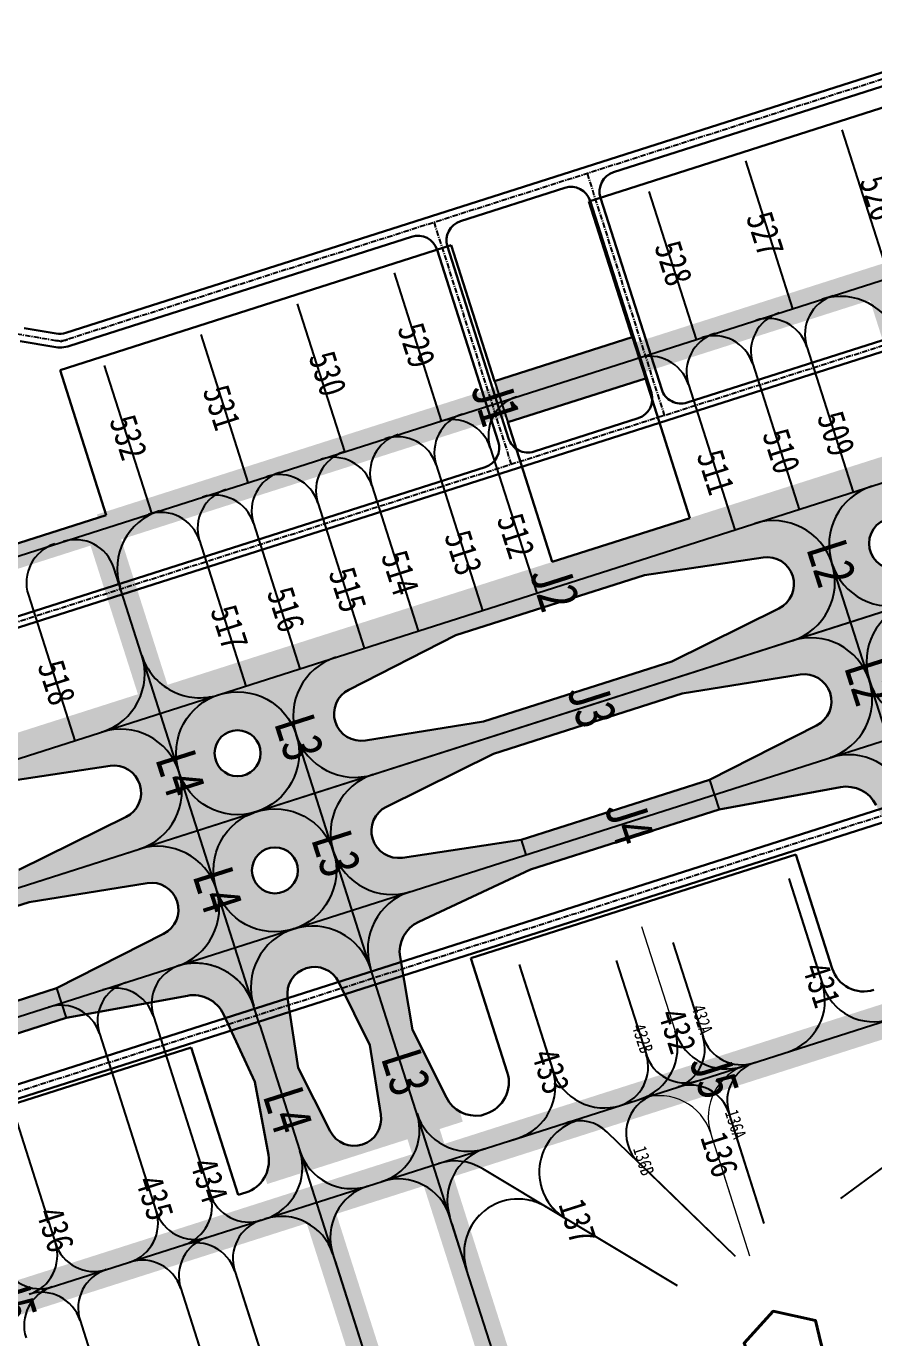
# Model space of a CAD drawing. Header units: millimetres. Extents: x 7502 to 11404, y 5706 to 12222.
# Drawn here: x 8665 to 9293, y 9678 to 10648 of the extents above; entities that cross this region are included whole.
import ezdxf
from ezdxf.enums import TextEntityAlignment as Align

# ---------------------------------------------------------------- set-up
doc = ezdxf.new("R2010")
doc.units = ezdxf.units.MM
doc.header["$LTSCALE"] = 0.5
doc.linetypes.add('CENTER', pattern=[50.8, 31.75, -6.35, 6.35, -6.35])
doc.linetypes.add('HIDDEN', pattern=[0.375, 0.25, -0.125])
for name, color, linetype in [('MapLayer_Apron', 7, 'Continuous'), ('MapLayer_Runway CenterLiners', 7, 'Continuous'), ('MapLayer_ServiceRoads', 6, 'Continuous'), ('MapLayer_Taxiway', 7, 'Continuous'), ('MapLayer_Taxiway CenterLines', 7, 'Continuous'), ('MapLayer_Terminal', 7, 'Continuous'), ('MapLayer_TwyContour', 7, 'Continuous')]:
    doc.layers.add(name, color=color, linetype=linetype)
doc.styles.add('\\M+5BADA\\M+5CCE5', font='simhei.ttf', dxfattribs={"width": 0.8})

msp = doc.modelspace()

# ---------------------------------------------------------------- hatches: boundary and pattern name
at = {"layer": 'MapLayer_Taxiway'}
h = msp.add_hatch(color=8, dxfattribs=at)
h.dxf.hatch_style = 1
h.paths.add_polyline_path([(9814.72, 10379.32, 0.41204), (9844.34, 10436.18), (9815.21, 10427.12, -0.369342), (9804.99, 10403.21), (9725.66, 10364.02), (9493.21, 10289.83), (9405.84, 10275.83, -0.369342), (9383.66, 10289.39), (9354.6, 10280.12, 0.413497), (9411.75, 10250.71)])
h.paths.add_polyline_path([(9820.63, 10354.2, -0.370925), (9842.85, 10340.53), (9872.27, 10348.61, 0.422285), (9814.72, 10379.32), (9411.75, 10250.71, 0.414194), (9382.23, 10193.54), (9411.29, 10202.81, -0.370925), (9421.48, 10226.82), (9500.81, 10266.01), (9733.26, 10340.2)])
h.paths.add_polyline_path([(9411.75, 10250.71, -0.414214), (9354.57, 10280.22), (9368.4, 10236.88)])
h.paths.add_polyline_path([(9411.75, 10250.71), (9368.4, 10236.88), (9382.23, 10193.53, -0.414214)])
h.paths.add_polyline_path([(9382.23, 10193.53), (9368.4, 10236.88), (9325.05, 10223.05, -0.414214)])
h.paths.add_polyline_path([(9368.4, 10236.88), (9354.57, 10280.22, -0.414214), (9325.05, 10223.05)])
h.paths.add_polyline_path([(9354.6, 10280.12), (9326.26, 10271.07, -0.412497), (9313.9, 10247.3, -0.412497), (9290.06, 10259.52), (9261.72, 10250.48, 0.413497), (9318.86, 10221.07), (9325.05, 10223.05, 0.413497)])
h.paths.add_polyline_path([(9382.23, 10193.54, 0.414194), (9325.05, 10223.05), (9318.86, 10221.07, 0.41413), (9289.35, 10163.9), (9317.69, 10172.94, -0.414061), (9330.02, 10196.81, -0.41412), (9353.89, 10184.49)])
h.paths.add_polyline_path([(9318.86, 10221.07), (9275.52, 10207.24), (9289.35, 10163.9), (9289.35, 10163.9, -0.41413)])
h.paths.add_polyline_path([(9318.86, 10221.07, -0.413497), (9261.72, 10250.48), (9261.72, 10250.48), (9275.52, 10207.24)])
h.paths.add_polyline_path([(9275.52, 10207.24), (9261.68, 10250.58, -0.414214), (9232.17, 10193.4)])
h.paths.add_polyline_path([(9289.35, 10163.89), (9275.52, 10207.24), (9232.17, 10193.4, -0.414214)])
h.paths.add_polyline_path([(9232.17, 10193.4, 0.413497), (9261.72, 10250.48), (9232.66, 10241.2, -0.369342), (9222.43, 10217.3), (9143.11, 10178.1), (9003.54, 10133.56), (8916.17, 10119.56, -0.369342), (8893.99, 10133.12), (8864.93, 10123.85, 0.413497), (8922.08, 10094.44)])
h.paths.add_polyline_path([(9238.08, 10168.28, -0.370698), (9260.29, 10154.63), (9289.35, 10163.9, 0.41413), (9232.17, 10193.4), (8922.08, 10094.44, 0.41386), (8892.55, 10037.31), (8921.61, 10046.58, -0.370189), (8931.82, 10070.54), (9011.14, 10109.74), (9150.71, 10154.28)])
h.paths.add_polyline_path([(8922.08, 10094.44, -0.413497), (8864.93, 10123.85), (8864.93, 10123.85), (8878.73, 10080.61)])
h.paths.add_polyline_path([(8922.08, 10094.44), (8878.73, 10080.61), (8892.57, 10037.26, -0.414214)])
h.paths.add_polyline_path([(8892.57, 10037.26), (8878.73, 10080.61), (8835.39, 10066.77, -0.414214)])
h.paths.add_polyline_path([(8878.73, 10080.61), (8864.9, 10123.95, -0.414214), (8835.39, 10066.77)])
h.paths.add_polyline_path([(8864.93, 10123.85), (8837.78, 10115.18, -0.412295), (8826.72, 10093.92, -0.412295), (8805.39, 10104.84), (8778.24, 10096.18, 0.413497), (8835.39, 10066.77, 0.413497)])
h.paths.add_polyline_path([(8892.55, 10037.31, 0.41386), (8835.39, 10066.77, 0.413801), (8805.85, 10009.65), (8833.01, 10018.32, -0.41316), (8844.05, 10039.62, -0.413219), (8865.4, 10028.65)])
h.paths.add_polyline_path([(8835.39, 10066.77, -0.414214), (8778.21, 10096.28), (8792.04, 10052.94)])
h.paths.add_polyline_path([(8835.39, 10066.77), (8792.04, 10052.94), (8805.87, 10009.59, -0.414214)])
h.paths.add_polyline_path([(8805.87, 10009.59), (8792.04, 10052.94), (8748.69, 10039.11, -0.414214)])
h.paths.add_polyline_path([(8792.04, 10052.94), (8778.21, 10096.28, -0.414214), (8748.69, 10039.11)])
h.paths.add_polyline_path([(8754.6, 10013.99, -0.369971), (8776.8, 10000.38), (8805.85, 10009.65, 0.413801), (8748.69, 10039.11), (8347.15, 9910.96, 0.414214), (8317.64, 9853.78), (8346.66, 9863.15, -0.369342), (8356.88, 9887.06), (8436.21, 9926.26), (8667.23, 9999.99)])
h.paths.add_polyline_path([(8748.69, 10039.11, 0.413497), (8778.24, 10096.18), (8749.18, 10086.91, -0.369342), (8738.96, 10063), (8659.63, 10023.8), (8428.61, 9950.07), (8341.24, 9936.07, -0.369342), (8319.06, 9949.63), (8289.97, 9940.47, 0.414214), (8347.15, 9910.96)])
h.paths.add_polyline_path([(8347.15, 9910.96, -0.414214), (8289.97, 9940.47), (8303.8, 9897.12)], flags=17)
h.paths.add_polyline_path([(8347.15, 9910.96), (8303.8, 9897.12), (8317.64, 9853.78, -0.414214)], flags=17)
h = msp.add_hatch(color=6, dxfattribs=at)
h.dxf.hatch_style = 1
h.paths.add_polyline_path([(9118.63, 10402.8), (9113.77, 10418.04), (9011.83, 10385.51), (9016.7, 10370.26)])
h.paths.add_polyline_path([(9123.5, 10387.55), (9118.64, 10402.78, 0.008335), (9117.68, 10402.49), (9028.13, 10373.91, 0.103244), (9017.46, 10367.88), (9021.56, 10355.02)])
h = msp.add_hatch(color=6, dxfattribs=at)
h.dxf.hatch_style = 1
h.paths.add_polyline_path([(9404.09, 10343.79), (9398.46, 10361.41), (9364.17, 10350.47), (9369.06, 10335.13, 0.082203), (9383.6, 10337.25)])
h.paths.add_polyline_path([(9383.6, 10337.25, -0.082203), (9369.06, 10335.13), (9369.79, 10332.84)], flags=17)
h.paths.add_polyline_path([(9369.06, 10335.13), (9364.17, 10350.47), (9343.33, 10343.82, 0.154471)], flags=17)
h.paths.add_polyline_path([(9369.79, 10332.84), (9369.06, 10335.13, -0.154471), (9343.33, 10343.82), (9335.11, 10341.2), (9340.73, 10323.57)])
h.paths.add_polyline_path([(9340.73, 10323.57), (9335.11, 10341.2), (9326.89, 10338.57, -0.239718), (9297.86, 10309.89)])
h.paths.add_polyline_path([(9326.89, 10338.57), (9271.76, 10320.98), (9277.38, 10303.35), (9297.86, 10309.89, 0.239718)])
h.paths.add_polyline_path([(9277.38, 10303.35), (9271.76, 10320.98), (9231.75, 10308.21), (9237.37, 10290.58)])
h.paths.add_polyline_path([(9237.37, 10290.58), (9231.75, 10308.21), (9184.11, 10293.01), (9189.74, 10275.38)])
h = msp.add_hatch(color=8, dxfattribs=at)
h.dxf.hatch_style = 1
h.paths.add_polyline_path([(9290.06, 10259.52, -0.415932), (9302.35, 10283.5, -0.414214), (9326.23, 10271.18), (9313.25, 10311.85, 0.088598), (9297.39, 10309.74), (9291.2, 10307.76, 0.414931), (9261.72, 10250.48)])
h.paths.add_polyline_path([(9261.72, 10250.48, 0.319583), (9219.57, 10282.23), (9232.66, 10241.2)])
h.paths.add_polyline_path([(9261.68, 10250.58, -0.414214), (9291.2, 10307.76), (9218.79, 10284.65), (9219.57, 10282.23, -0.318908)])
h.paths.add_polyline_path([(9346.53, 10134.38), (9352.72, 10136.35, 0.088598), (9366.87, 10143.82), (9353.89, 10184.49, -0.414214), (9341.57, 10160.61, -0.414366), (9317.69, 10172.94), (9289.35, 10163.9, 0.414297)])
h.paths.add_polyline_path([(9367.73, 10141.14), (9366.87, 10143.82, -0.088598), (9352.72, 10136.35)], flags=17)
h.paths.add_polyline_path([(9368.9, 10137.47), (9367.73, 10141.14), (9352.72, 10136.35), (9349.63, 10135.36, -0.100424)], flags=17)
h.paths.add_polyline_path([(9346.53, 10134.38, -0.414214), (9289.35, 10163.89), (9303.18, 10120.54)], flags=17)
h.paths.add_polyline_path([(9349.63, 10135.36), (9346.53, 10134.38), (9303.18, 10120.54), (9318, 10074.1, -0.414214)], flags=17)
h.paths.add_polyline_path([(9303.18, 10120.54), (9289.35, 10163.89, -0.318908), (9273.35, 10113.69), (9274.13, 10111.27)])
h.paths.add_polyline_path([(9316.86, 10077.67), (9303.18, 10120.54), (9274.13, 10111.27), (9274.86, 10108.98, -0.32108)], flags=17)
h.paths.add_polyline_path([(9289.35, 10163.89, 0.318908), (9247.23, 10195.54), (9260.26, 10154.72, -0.002785), (9260.33, 10154.51), (9273.35, 10113.69, 0.318908)])
h.paths.add_polyline_path([(9318.04, 10022.59), (9326.56, 9967.14, -0.147234), (9324.59, 9953.16), (9327.01, 9945.58), (9420.61, 9975.45), (9416.17, 9989.35, -0.65922), (9373.13, 9985.69), (9348.85, 10031.2), (9342.28, 10082.35, -0.65922), (9379.48, 10104.3), (9368.9, 10137.47, 0.536974), (9318, 10074.1), (9316.86, 10077.67, 0.32108), (9274.86, 10108.98), (9283.19, 10082.87, -0.164551), (9294.32, 10071.8)])
h = msp.add_hatch(color=6, dxfattribs=at)
h.dxf.hatch_style = 1
h.paths.add_polyline_path([(9189.74, 10275.38), (9184.11, 10293.01), (9037.4, 10246.18), (9043.03, 10228.56)])
h.paths.add_polyline_path([(9043.03, 10228.56), (9037.4, 10246.18), (8997.39, 10233.42), (9003.02, 10215.79)])
h.paths.add_polyline_path([(9003.02, 10215.79), (8997.39, 10233.42), (8949.76, 10218.21), (8955.38, 10200.59)])
h.paths.add_polyline_path([(8955.38, 10200.59), (8949.76, 10218.21), (8909.75, 10205.44), (8915.37, 10187.82)])
h.paths.add_polyline_path([(8915.37, 10187.82), (8909.75, 10205.44), (8874.5, 10194.2), (8880.12, 10176.57)])
h.paths.add_polyline_path([(8880.12, 10176.57), (8874.5, 10194.2), (8862.11, 10190.24), (8867.74, 10172.62)])
h.paths.add_polyline_path([(8867.74, 10172.62), (8862.11, 10190.24), (8822.1, 10177.47), (8827.73, 10159.85)])
h.paths.add_polyline_path([(8827.73, 10159.85), (8822.1, 10177.47), (8766.97, 10159.88, 0.239718), (8807.24, 10153.31)])
h.paths.add_polyline_path([(8807.24, 10153.31, -0.239718), (8766.97, 10159.88), (8758.75, 10157.26), (8764.37, 10139.63)])
h = msp.add_hatch(color=6, dxfattribs=at)
h.dxf.hatch_style = 1
h.paths.add_polyline_path([(8983.17, 10197.39), (9122.74, 10241.93), (9210.63, 10255.01, -0.36618), (9232.59, 10241.41), (9219.57, 10282.23, 0.084185), (9204.5, 10280.09), (8894.41, 10181.13, 0.084185), (8880.9, 10174.15), (8893.99, 10133.12, -0.369342), (8903.95, 10157.14)])
h = msp.add_hatch(color=6, dxfattribs=at)
h.dxf.hatch_style = 1
h.paths.add_polyline_path([(9219.57, 10282.23), (9218.79, 10284.65), (9204.5, 10280.09, -0.084185)])
h = msp.add_hatch(color=8, dxfattribs=at)
h.dxf.hatch_style = 1
h.paths.add_polyline_path([(8893.99, 10133.12), (8880.9, 10174.15, 0.319581), (8864.93, 10123.85)])
h.paths.add_polyline_path([(8864.9, 10123.95, -0.318906), (8880.9, 10174.15), (8880.12, 10176.57), (8807.72, 10153.46, -0.414214)])
h.paths.add_polyline_path([(8805.39, 10104.84, -0.416134), (8816.38, 10126.31, -0.416134), (8837.78, 10115.18), (8864.93, 10123.85, 0.414931), (8807.72, 10153.46, 0.414931), (8778.24, 10096.18)])
h.paths.add_polyline_path([(8778.21, 10096.28), (8764.37, 10139.63), (8735.32, 10130.36), (8736.09, 10127.93, -0.318908)])
h.paths.add_polyline_path([(8778.24, 10096.18, 0.319583), (8736.09, 10127.93), (8749.18, 10086.91)])
h = msp.add_hatch(color=6, dxfattribs=at)
h.dxf.hatch_style = 1
h.paths.add_polyline_path([(8894.41, 10181.13), (8880.12, 10176.57), (8880.9, 10174.15, -0.084185)])
h = msp.add_hatch(color=6, dxfattribs=at)
h.dxf.hatch_style = 1
h.paths.add_polyline_path([(8764.37, 10139.63), (8758.75, 10157.26), (8750.53, 10154.63, -0.239718), (8721.5, 10125.95)])
h.paths.add_polyline_path([(8750.53, 10154.63), (8695.4, 10137.04), (8701.02, 10119.41), (8721.5, 10125.95, 0.239718)])
h.paths.add_polyline_path([(8701.02, 10119.41), (8695.4, 10137.04), (8655.39, 10124.27), (8661.01, 10106.64)])
h.paths.add_polyline_path([(8727.15, 10100.71, -0.369342), (8749.18, 10086.91), (8778.24, 10096.18, 0.414931), (8721.03, 10125.8), (8701.02, 10119.41), (8661.01, 10106.64), (8330.91, 10001.3), (8338.24, 9978.34), (8408.24, 10013.9), (8639.26, 10087.63)])
h = msp.add_hatch(color=8, dxfattribs=at)
h.dxf.hatch_style = 1
h.paths.add_polyline_path([(8807.72, 10153.46), (8721.03, 10125.8, -0.414214), (8778.21, 10096.28, -0.414214)])
h = msp.add_hatch(color=6, dxfattribs=at)
h.dxf.hatch_style = 1
h.paths.add_polyline_path([(9267.98, 10084.98, -0.160695), (9283.19, 10082.87), (9274.86, 10108.98, 0.082202), (9260.31, 10106.86), (9174.57, 10079.5), (9178.07, 10068.54)])
h.paths.add_polyline_path([(9259.84, 10106.71, 0.084185), (9273.35, 10113.69), (9260.33, 10154.51, -0.36618), (9250.3, 10130.71), (9171.08, 10090.45), (9174.57, 10079.5)])
h = msp.add_hatch(color=6, dxfattribs=at)
h.dxf.hatch_style = 1
h.paths.add_polyline_path([(9274.13, 10111.27), (9273.35, 10113.69, -0.084185), (9259.84, 10106.71)])
h.paths.add_polyline_path([(9274.86, 10108.98), (9274.13, 10111.27), (9260.31, 10106.86, -0.082202)])
h = msp.add_hatch(color=6, dxfattribs=at)
h.dxf.hatch_style = 1
h.paths.add_polyline_path([(9174.57, 10079.5), (9171.08, 10090.45), (9031.51, 10045.91), (9035.01, 10034.96)])
h = msp.add_hatch(color=6, dxfattribs=at)
h.dxf.hatch_style = 1
h.paths.add_polyline_path([(8955.69, 9985.32), (9038.51, 10024), (9178.07, 10068.54), (9174.57, 10079.5), (8949.27, 10007.6, 0.082202), (8936.19, 10000.9), (8944.52, 9974.79, -0.160695)])
h = msp.add_hatch(color=8, dxfattribs=at)
h.dxf.hatch_style = 1
h.paths.add_polyline_path([(8805.85, 10009.65), (8776.8, 10000.38, -0.002232), (8776.85, 10000.21), (8789.88, 9959.4, 0.319296)])
h.paths.add_polyline_path([(8819.71, 9966.25), (8805.87, 10009.59, -0.318908), (8789.88, 9959.4), (8790.65, 9956.97)])
h.paths.add_polyline_path([(8833.39, 9923.38), (8819.71, 9966.25), (8790.65, 9956.97), (8791.38, 9954.69, -0.32108)], flags=17)
h.paths.add_polyline_path([(8834.43, 9867.03), (8844.35, 9812.82, -0.17096), (8841.79, 9796.74), (8843.53, 9791.28), (8988.34, 9837.49), (8985.92, 9845.07, -0.147229), (8976.21, 9855.33), (8951.03, 9905.47), (8941.86, 9959.32, -0.164546), (8944.52, 9974.79), (8936.19, 10000.9, 0.321078), (8920.08, 9951.04), (8920.23, 9950.57, 1), (8833.54, 9922.9), (8833.39, 9923.38, 0.32108), (8791.38, 9954.69), (8799.71, 9928.58, -0.17096), (8811.11, 9916.95)])
h.paths.add_polyline_path([(8896.34, 9940.83), (8919.41, 9894.15), (8927.65, 9842.73, -0.855368), (8890.07, 9830.5), (8866.34, 9877.21), (8858.63, 9929.03, -0.855368)], flags=16)
h.paths.add_polyline_path([(8863.05, 9980.08), (8819.71, 9966.25), (8833.39, 9923.38), (8833.54, 9922.9, -0.414214)])
h.paths.add_polyline_path([(8863.05, 9980.08, -0.414214), (8805.87, 10009.59), (8819.71, 9966.25)], flags=17)
h.paths.add_polyline_path([(8892.55, 10037.31), (8865.4, 10028.65, -0.415209), (8854.39, 10007.23, -0.415268), (8833.01, 10018.32), (8805.85, 10009.65, 0.414626), (8863.05, 9980.08, 0.414567)])
h.paths.add_polyline_path([(8935.46, 10003.19), (8934.68, 10005.61, -0.318906), (8892.57, 10037.26), (8906.4, 9993.91)])
h.paths.add_polyline_path([(8934.68, 10005.61), (8921.61, 10046.58), (8892.55, 10037.31, 0.319239)])
h.paths.add_polyline_path([(8936.19, 10000.9), (8935.46, 10003.19), (8906.4, 9993.91), (8920.08, 9951.04, -0.321078)], flags=17)
h.paths.add_polyline_path([(8920.23, 9950.57), (8892.57, 10037.26, -0.414214), (8863.05, 9980.08, -0.414214)])
h.paths.add_polyline_path([(8906.4, 9993.91), (8892.57, 10037.26, -0.414214), (8863.05, 9980.08)], flags=16)
h = msp.add_hatch(color=6, dxfattribs=at)
h.dxf.hatch_style = 1
h.paths.add_polyline_path([(9035.01, 10034.96), (9031.51, 10045.91), (8943.62, 10032.83, -0.36618), (8921.66, 10046.43), (8934.68, 10005.61, 0.084185), (8949.75, 10007.75)])
h = msp.add_hatch(color=8, dxfattribs=at)
h.dxf.hatch_style = 1
h.paths.add_polyline_path([(8906.4, 9993.91), (8892.57, 10037.26, -0.414214), (8863.05, 9980.08)])
h = msp.add_hatch(color=6, dxfattribs=at)
h.dxf.hatch_style = 1
h.paths.add_polyline_path([(8949.75, 10007.75, -0.084185), (8934.68, 10005.61), (8935.46, 10003.19)])
h.paths.add_polyline_path([(8949.27, 10007.6), (8935.46, 10003.19), (8936.19, 10000.9, -0.082202)])
h = msp.add_hatch(color=6, dxfattribs=at)
h.dxf.hatch_style = 1
h.paths.add_polyline_path([(8776.36, 9952.41, 0.084187), (8789.88, 9959.4), (8776.82, 10000.32, -0.36776), (8766.82, 9976.41), (8687.6, 9936.16), (8691.1, 9925.2)])
h.paths.add_polyline_path([(8784.51, 9930.69, -0.1607), (8799.71, 9928.58), (8791.38, 9954.69, 0.082203), (8776.84, 9952.57), (8691.1, 9925.2), (8694.59, 9914.25)])
h = msp.add_hatch(color=6, dxfattribs=at)
h.dxf.hatch_style = 1
h.paths.add_polyline_path([(8790.65, 9956.97), (8789.88, 9959.4, -0.084187), (8776.36, 9952.41)])
h.paths.add_polyline_path([(8791.38, 9954.69), (8790.65, 9956.97), (8776.84, 9952.57, -0.082203)])
h = msp.add_hatch(color=6, dxfattribs=at)
h.dxf.hatch_style = 1
h.paths.add_polyline_path([(8694.59, 9914.25), (8691.1, 9925.2), (8493.9, 9862.27), (8497.39, 9851.31)])
h.paths.add_polyline_path([(8691.1, 9925.2), (8687.6, 9936.16), (8490.4, 9873.22), (8493.9, 9862.27)])

# ---------------------------------------------------------------- linework, layer by layer
at = {"layer": 'MapLayer_Runway CenterLiners', "color": 0, "lineweight": 0, "ltscale": 0.2}
for q in [(9171.96, 9828.84), (9173.69, 9823.42)]:
    msp.add_line((9200.97, 9737.94), q, dxfattribs=at)
msp.add_arc((9210.07, 9841), 40, 107.7, 197.70019, dxfattribs=at)
at = {"layer": 'MapLayer_ServiceRoads', "linetype": 'CENTER', "ltscale": 0.25}
for p, q in [((9426.19, 10649.48), (8691.21, 10414.92)), ((9741.52, 10552.77), (8296.81, 10091.71)), ((9080.38, 10539.12), (9137.53, 10360.02)), ((8967.01, 10502.94), (9024.17, 10323.84)), ((8657.92, 10420.56), (8691.21, 10414.92)), ((8397.44, 9776.38), (9842.16, 10237.44))]:
    msp.add_line(p, q, dxfattribs=at)
at = {"layer": 'MapLayer_ServiceRoads', "lineweight": 30, "ltscale": 0.25}
for p, q in [((9405.62, 10648.16), (8694.32, 10421.16)), ((9100, 10540.13), (9353.4, 10621)), ((9723.68, 10542.88), (8317.08, 10093.98)), ((8986.63, 10503.95), (9063.8, 10528.58)), ((9127.95, 10376.9), (9082.65, 10518.85)), ((9090.27, 10521.28), (9135.57, 10379.33)), ((8950.43, 10492.4), (8697.34, 10411.63)), ((8976.9, 10485.1), (9022.2, 10343.15)), ((9014.58, 10340.72), (8969.28, 10482.67)), ((9407.83, 10450.48), (9154.42, 10369.6)), ((8660.52, 10415.05), (8685.58, 10410.8)), ((8663.55, 10424.68), (8687.26, 10420.66)), ((9118.22, 10358.05), (9041.05, 10333.42)), ((9004.85, 10321.87), (8539.95, 10173.5)), ((8414.98, 9787.22), (9821.58, 10236.13)), ((8418.02, 9777.69), (9824.62, 10226.6))]:
    msp.add_line(p, q, dxfattribs=at)
for centre, radius, start, end in [((9104.56, 10525.84), 15, 107.7, 197.7), ((9068.36, 10514.29), 15, 17.7, 107.7), ((8991.19, 10489.66), 15, 107.7, 197.7), ((8954.99, 10478.11), 15, 17.7, 107.7), ((8689.76, 10435.45), 15, 260.37611, 287.7), ((8689.76, 10435.45), 25, 260.37611, 287.7), ((9113.66, 10372.34), 15, 287.7, 17.7), ((9149.86, 10383.89), 15, 197.7, 287.7), ((9000.29, 10336.16), 15, 287.7, 17.7), ((9036.49, 10347.71), 15, 197.7, 287.7)]:
    msp.add_arc(centre, radius, start, end, dxfattribs=at)
at = {"layer": 'MapLayer_ServiceRoads', "linetype": 'CENTER', "ltscale": 0.25}
msp.add_arc((8689.76, 10435.45), 20, 260.37611, 287.7, dxfattribs=at)
at = {"layer": 'MapLayer_Taxiway', "color": 6}
for p, q in [((9113.77, 10418.04), (9123.5, 10387.55)), ((9011.83, 10385.51), (9021.56, 10355.02)), ((9171.08, 10090.45), (9178.07, 10068.54)), ((9031.51, 10045.91), (9035.01, 10034.96)), ((8687.6, 9936.16), (8694.59, 9914.25))]:
    msp.add_line(p, q, dxfattribs=at)
at = {"layer": 'MapLayer_Taxiway', "color": 6, "lineweight": -2, "const_width": 23}
for points in [[(9923.29, 10509.49), (8199.92, 9959.49)], [(9416.82, 10497.96), (8720.9, 10275.86)], [(9297.26, 10459.8), (9340.73, 10323.57)], [(9885.74, 10306.46), (8079.01, 9729.86)], [(8720.9, 10275.86), (8764.37, 10139.63)], [(8966.6, 9805.29), (9117.44, 9332.64)]]:
    msp.add_lwpolyline(points, dxfattribs=at)
at = {"layer": 'MapLayer_Taxiway', "color": 8, "lineweight": -2, "const_width": 25}
for points in [[(10203.41, 10503.36), (8227.59, 9872.8)], [(9363.38, 9931.92), (9247.85, 10293.93)], [(8966.6, 9805.29), (8851.07, 10167.3)], [(10038.82, 10147.48), (8315.45, 9597.48)]]:
    msp.add_lwpolyline(points, dxfattribs=at)
at = {"layer": 'MapLayer_Taxiway', "color": 4, "lineweight": -2, "const_width": 18}
msp.add_lwpolyline([(8518.46, 10211.25), (8720.9, 10275.86)], dxfattribs=at)
at = {"layer": 'MapLayer_Taxiway', "color": 6, "lineweight": -2, "const_width": 23, "elevation": -4.4}
msp.add_lwpolyline([(9013.27, 9359.75), (8879.91, 9777.62)], dxfattribs=at)
at = {"layer": 'MapLayer_Taxiway', "ltscale": 0.25}
for centre, radius, start, end in [((8787.86, 9924.59), 30, 107.7, 197.7), ((8747.85, 9911.82), 30, 107.7, 197.7), ((8730.7, 9906.35), 30, 17.7, 107.7), ((9216.46, 9927.02), 40, 287.7, 17.7), ((9292.68, 9951.34), 40, 197.7, 287.7), ((8690.69, 9893.58), 30, 17.7, 107.7), ((9183.55, 9916.51), 40, 197.70019, 287.7), ((9194.69, 9909.57), 30, 197.7, 287.7), ((9214.07, 9852.77), 30, 107.7, 197.7), ((9016.84, 9863.31), 40, 287.7, 17.7), ((9093.05, 9887.63), 40, 197.7, 287.7), ((8916.33, 9831.23), 40, 287.7, 17.7), ((8916.33, 9831.23), 40, 287.7, 17.7), ((8992.54, 9855.55), 40, 197.7, 287.7), ((8992.54, 9855.55), 40, 197.7, 287.7), ((9084.92, 9800.04), 40, 107.7, 238.95581), ((9074.36, 9808.19), 30, 45.9237, 107.7), ((8829.64, 9803.56), 40, 287.7, 17.7), ((8829.64, 9803.56), 40, 287.7, 17.7), ((8905.85, 9827.89), 40, 197.7, 287.7), ((8905.85, 9827.89), 40, 197.7, 287.7), ((9016.87, 9779.34), 40, 107.7, 197.7), ((8982.43, 9768.35), 40, 58.9558, 107.7), ((8940.65, 9755.02), 40, 17.7, 107.7), ((8930.17, 9751.67), 40, 107.7, 197.7), ((8772.66, 9774.88), 30, 287.7, 17.7), ((8829.82, 9793.13), 30, 197.7, 287.7), ((9084.92, 9800.04), 40, 204.46403, 238.95581), ((8732.65, 9762.11), 30, 287.7, 17.7), ((8789.81, 9780.36), 30, 197.7, 287.7), ((8853.96, 9727.35), 40, 17.7, 107.7), ((8848.06, 9735.97), 30, 107.7, 197.7), ((8658.11, 9738.32), 30, 287.7, 17.7), ((8715.27, 9756.57), 30, 197.7, 287.7), ((8808.05, 9723.2), 30, 107.7, 197.7), ((8790.9, 9717.72), 30, 17.7, 107.7), ((8675.25, 9743.8), 30, 197.7, 287.7), ((8733.51, 9699.41), 30, 107.7, 197.7), ((8750.89, 9704.95), 30, 17.7, 107.7), ((8693.5, 9686.64), 30, 107.7, 197.7), ((8676.35, 9681.17), 30, 17.7, 107.7)]:
    msp.add_arc(centre, radius, start, end, dxfattribs=at)
at = {"layer": 'MapLayer_Taxiway', "linetype": 'CENTER', "ltscale": 0.5}
msp.add_arc((8790.52, 9909.7), 45, 17.7, 107.7, dxfattribs=at)
at = {"layer": 'MapLayer_Taxiway', "lineweight": 30}
for centre, radius, start, end in [((8907.9, 9839.56), 20, 206.93396, 9.10439), ((8820.24, 9808.41), 24.5, 287.7, 10.36118)]:
    msp.add_arc(centre, radius, start, end, dxfattribs=at)
at = {"layer": 'MapLayer_Taxiway', "ltscale": 0.2}
for start, end in [(58.95581, 197.7), (58.95581, 79.95197), (135.44803, 197.7)]:
    msp.add_arc((9029.25, 9740.17), 40, start, end, dxfattribs=at)
at = {"layer": 'MapLayer_Taxiway CenterLines', "ltscale": 0.5}
for p, q in [((9268.99, 10571.39), (9303.93, 10461.93)), ((9197.54, 10548.59), (9232.48, 10439.13)), ((9126.09, 10525.79), (9161.03, 10416.32)), ((8937.47, 10465.59), (8972.4, 10356.13)), ((8900.95, 10333.32), (8866.02, 10442.78)), ((8829.5, 10310.52), (8794.57, 10419.98)), ((9243.03, 10411), (9277.38, 10303.35)), ((8758.05, 10287.72), (8723.12, 10397.18)), ((9203.01, 10398.23), (9237.37, 10290.58)), ((9155.38, 10383.03), (9189.74, 10275.38)), ((9008.67, 10336.21), (9043.03, 10228.56)), ((8968.66, 10323.44), (9003.02, 10215.79)), ((8921.03, 10308.24), (8955.38, 10200.59)), ((8881.01, 10295.47), (8915.37, 10187.82)), ((8833.38, 10280.27), (8867.74, 10172.62)), ((8793.37, 10267.5), (8827.73, 10159.85)), ((8666.67, 10227.06), (8701.02, 10119.41))]:
    msp.add_line(p, q, dxfattribs=at)
at = {"layer": 'MapLayer_Taxiway CenterLines', "ltscale": 0.3}
for p, q in [((8518.46, 10211.25), (9499.7, 10524.41)), ((8238.03, 9971.65), (9891.64, 10499.39)), ((8265.69, 9884.96), (9960.55, 10425.86)), ((8347.15, 9910.96), (9960.55, 10425.86)), ((8137.03, 9748.38), (9842.87, 10292.78)), ((9321.58, 10062.91), (9261.68, 10250.58)), ((8838.1, 9908.61), (8730.02, 10247.28)), ((8924.79, 9936.28), (8864.9, 10123.95))]:
    msp.add_line(p, q, dxfattribs=at)
at = {"layer": 'MapLayer_Taxiway CenterLines', "ltscale": 0.25}
for p, q in [((9022.33, 9823.07), (9673.95, 10031.03)), ((9229.64, 10017.3), (9254.64, 9938.95)), ((9230.1, 10015.87), (9254.57, 9939.18)), ((9230.17, 10015.63), (9254.64, 9938.95)), ((9143.92, 9970), (9166.18, 9900.22)), ((9143.92, 9970), (9166.18, 9900.22)), ((9029.94, 9953.82), (9054.94, 9875.47)), ((9029.94, 9953.82), (9054.94, 9875.47)), ((9030.54, 9951.93), (9055.02, 9875.24)), ((9030.54, 9951.93), (9055.02, 9875.24)), ((9102, 9956.62), (9124.27, 9886.84)), ((9102, 9956.62), (9124.27, 9886.84)), ((8991.15, 9728.01), (8924.79, 9936.28)), ((8759.28, 9915.47), (8801.32, 9783.77)), ((9268.3, 9780.58), (9444.1, 9910.4)), ((8719.27, 9902.7), (8761.3, 9771)), ((8838.1, 9908.61), (8947.89, 9564.6)), ((8644.65, 9879.15), (8686.76, 9747.21)), ((9211.48, 9762.2), (9185.49, 9843.65)), ((9268.3, 9780.58), (9346.09, 9838.02)), ((8676.75, 9712.79), (9029, 9825.2)), ((9190.2, 9737.78), (9095.23, 9829.74)), ((9190.2, 9737.78), (9095.23, 9829.74)), ((9211.48, 9762.2), (9190.25, 9828.71)), ((9190.2, 9737.78), (9119.58, 9806.16)), ((9190.2, 9737.78), (9119.58, 9806.16)), ((9064.29, 9765.77), (9003.06, 9802.62)), ((9064.29, 9765.77), (9039.6, 9780.63)), ((9147.19, 9715.84), (9064.28, 9765.75)), ((9147.19, 9715.84), (9064.28, 9765.75)), ((8991.15, 9728.01), (8980.4, 9761.74)), ((8819.48, 9726.85), (8890.54, 9504.21, 0)), ((8893.8, 9734.1), (8947.89, 9564.6)), ((8779.47, 9714.08), (8843.15, 9514.54)), ((8824.25, 9711.9), (8890.54, 9504.21)), ((8784.24, 9699.13), (8843.15, 9514.54)), ((8704.93, 9690.29), (8754.87, 9533.79))]:
    msp.add_line(p, q, dxfattribs=at)
at = {"layer": 'MapLayer_Taxiway CenterLines', "color": 0, "lineweight": 0, "ltscale": 0.2}
msp.add_line((9120.68, 9981.95), (9145.45, 9904.35), dxfattribs=at)
at = {"layer": 'MapLayer_Taxiway CenterLines', "ltscale": 0.2}
msp.add_line((9117.44, 9332.64), (8991.15, 9728.01), dxfattribs=at)
msp.add_line((9117.44, 9332.64), (8991.15, 9728.01), dxfattribs=at)
at = {"layer": 'MapLayer_Taxiway CenterLines', "ltscale": 0.3}
for centre in [(8821.55, 10110.12), (8849.22, 10023.43)]:
    msp.add_circle(centre, 45.5, dxfattribs=at)
at = {"layer": 'MapLayer_Taxiway CenterLines', "ltscale": 0.5}
for centre, radius, start, end in [((9271.61, 10420.12), 30, 107.7, 197.7), ((9231.59, 10407.36), 30, 107.7, 197.7), ((9214.45, 10401.88), 30, 17.7, 107.7), ((9183.96, 10392.15), 30, 107.7, 197.7), ((9174.43, 10389.11), 30, 17.7, 107.7), ((9126.8, 10373.91), 30, 17.7, 107.7), ((9037.25, 10345.33), 30, 107.7, 197.7), ((8997.24, 10332.56), 30, 107.7, 197.7), ((8980.09, 10327.09), 30, 17.7, 107.7), ((8949.61, 10317.36), 30, 107.7, 197.7), ((8940.08, 10314.32), 30, 17.7, 107.7), ((8909.59, 10304.59), 30, 107.7, 197.7), ((8892.45, 10299.12), 30, 17.7, 107.7), ((8861.96, 10289.39), 30, 107.7, 197.7), ((8852.43, 10286.35), 30, 17.7, 107.7), ((8821.95, 10276.62), 30, 107.7, 197.7), ((8804.8, 10271.15), 30, 17.7, 107.7), ((8764.79, 10258.38), 30, 17.7, 107.7), ((8695.48, 10236.26), 30.25, 107.7, 197.7)]:
    msp.add_arc(centre, radius, start, end, dxfattribs=at)
at = {"layer": 'MapLayer_Taxiway CenterLines', "ltscale": 0.3}
for centre, radius, start, end in [((9268.07, 10403.25), 45, 17.7, 107.7), ((9305.03, 10264.42), 45.5, 107.7, 287.7), ((8777.45, 10246.67), 45, 107.7, 197.7), ((9218.34, 10236.75), 45.5, 287.7, 107.7), ((8701.44, 10238.16), 30, 17.7, 107.7), ((9332.7, 10177.72), 45.5, 107.7, 287.7), ((9246, 10150.06), 45.5, 287.7, 107.7), ((8707.82, 10168.82), 45, 287.7, 17.7), ((8793.56, 10196.18), 45, 197.7, 287.7), ((8908.25, 10137.79), 45.5, 107.7, 287.7), ((8734.86, 10082.45), 45.5, 287.7, 107.7), ((9273.99, 10063.99), 45, 17.7, 107.7), ((8935.91, 10051.09), 45.5, 107.7, 287.7), ((8762.53, 9995.76), 45.5, 287.7, 107.7), ((8962.95, 9964.73), 45, 107.7, 197.7), ((8876.89, 9936.73), 45.5, 17.7, 197.7), ((8790.52, 9909.7), 45, 17.7, 107.7)]:
    msp.add_arc(centre, radius, start, end, dxfattribs=at)
at = {"layer": 'MapLayer_Taxiway CenterLines', "ltscale": 0.25}
for centre, radius, start, end in [((9107.34, 9892.19), 40, 287.7, 17.7), ((9137.53, 9891.33), 30, 287.7, 17.7), ((9095.61, 9877.95), 30, 287.7, 17.7), ((9152.77, 9896.19), 30, 197.7, 287.7), ((9156.91, 9834.53), 30, 17.7, 107.7), ((9139.23, 9828.89), 30, 107.7, 225.9237), ((9139.23, 9828.89), 30, 107.7, 225.9237)]:
    msp.add_arc(centre, radius, start, end, dxfattribs=at)
at = {"layer": 'MapLayer_Taxiway CenterLines', "color": 0, "lineweight": 0, "ltscale": 0.2}
msp.add_arc((9133.86, 9816.68), 40, 17.70019, 107.7, dxfattribs=at)
at = {"layer": 'MapLayer_Terminal', "color": 8, "lineweight": 40}
msp.add_lwpolyline([(9312.78, 9321.02, 0.030905), (9196.61, 9673.49), (9218.13, 9697.14), (9249.38, 9690.33, 0.030905), (9358.87, 9335.73, 0.091887)], format="xyb", dxfattribs=at)
at = {"layer": 'MapLayer_TwyContour', "lineweight": 30}
for p, q in [((9081.69, 10518.54), (9369.4, 10610.36)), ((9113.77, 10418.04), (9081.69, 10518.54)), ((8690.15, 10393.59), (8979.76, 10486.01)), ((8979.76, 10486.01), (9011.83, 10385.51)), ((9011.83, 10385.51), (9113.77, 10418.04)), ((8724.35, 10286.41), (8690.15, 10393.59)), ((9123.5, 10387.55), (9021.56, 10355.02)), ((9156.49, 10284.19), (9123.5, 10387.55)), ((9021.56, 10355.02), (9054.55, 10251.66)), ((8469.99, 10205.23), (8724.35, 10286.41)), ((9054.55, 10251.66), (9156.49, 10284.19)), ((9122.74, 10241.93), (9210.63, 10255.01)), ((8983.17, 10197.39), (9122.74, 10241.93)), ((9222.43, 10217.3), (9143.11, 10178.1)), ((8903.95, 10157.14), (8983.17, 10197.39)), ((9143.11, 10178.1), (9003.54, 10133.56)), ((9238.08, 10168.28), (9150.71, 10154.28)), ((9150.71, 10154.28), (9011.14, 10109.74)), ((9003.54, 10133.56), (8916.17, 10119.56)), ((9171.08, 10090.45), (9250.3, 10130.71)), ((9011.14, 10109.74), (8931.82, 10070.54)), ((8639.26, 10087.63), (8727.15, 10100.71)), ((9031.51, 10045.91), (9171.08, 10090.45)), ((9267.98, 10084.98), (9178.07, 10068.54)), ((9178.07, 10068.54), (9038.51, 10024)), ((8738.96, 10063), (8659.63, 10023.8)), ((8943.62, 10032.83), (9031.51, 10045.91)), ((8994.34, 9958.47), (9234.89, 10035.24)), ((8994.34, 9958.47), (9234.89, 10035.24)), ((9234.89, 10035.24), (9261.83, 9950.81)), ((9234.89, 10035.24), (9261.83, 9950.81)), ((9038.51, 10024), (8955.69, 9985.32)), ((8754.6, 10013.99), (8667.23, 9999.99)), ((8667.23, 9999.99), (8436.21, 9926.26)), ((8687.6, 9936.16), (8766.82, 9976.41)), ((8941.86, 9959.32), (8951.03, 9905.47)), ((9021.28, 9874.04), (8994.34, 9958.47)), ((9021.28, 9874.04), (8994.34, 9958.47)), ((8919.41, 9894.15), (8896.34, 9940.83)), ((8456.58, 9862.43), (8687.6, 9936.16)), ((8784.51, 9930.69), (8694.59, 9914.25)), ((8858.63, 9929.03), (8866.34, 9877.21)), ((8694.59, 9914.25), (8463.57, 9840.52)), ((8834.43, 9867.03), (8811.11, 9916.95)), ((8951.03, 9905.47), (8976.21, 9855.33)), ((8404.64, 9770.28), (8787.13, 9892.34)), ((8787.13, 9892.34), (8821.95, 9783.24)), ((8787.13, 9892.34), (8821.95, 9783.24)), ((8927.65, 9842.73), (8919.41, 9894.15)), ((8866.34, 9877.21), (8890.07, 9830.5)), ((8844.35, 9812.82), (8834.43, 9867.03)), ((9001.82, 9842.11), (9005.4, 9843.25)), ((8821.95, 9783.24), (8827.69, 9785.07)), ((8821.95, 9783.24), (8827.69, 9785.07))]:
    msp.add_line(p, q, dxfattribs=at)
for centre, radius in [((9308.12, 10265.4), 19), ((8821.55, 10110.12), 17), ((8849.22, 10023.43), 17)]:
    msp.add_circle(centre, radius, dxfattribs=at)
for centre, radius, start, end in [((9213.57, 10235.23), 20, 296.29561, 98.46604), ((9241.24, 10148.54), 20, 296.93396, 99.10439), ((8913.01, 10139.31), 20, 116.93396, 279.10439), ((8730.1, 10080.93), 20, 296.29561, 98.46604), ((9272.39, 10060.88), 24.5, 26.46739, 100.36118), ((8940.68, 10052.61), 20, 116.29561, 278.46604), ((8757.76, 9994.24), 20, 296.93396, 99.10439), ((8966.06, 9963.12), 24.5, 115.03882, 188.93261), ((8878.41, 9931.97), 20, 26.29561, 188.46604), ((9285.17, 9958.26), 24.5, 197.7, 287.7), ((9285.17, 9958.26), 24.5, 197.7, 287.7), ((8788.91, 9906.59), 24.5, 25.03882, 100.36118), ((8997.94, 9866.59), 24.5, 287.7, 17.7), ((8997.94, 9866.59), 24.5, 287.7, 17.7), ((8998.1, 9866.33), 24.5, 206.666, 278.734), ((8998.1, 9866.33), 24.5, 206.666, 278.734), ((8907.9, 9839.56), 20, 206.93396, 9.10439), ((8820.24, 9808.41), 24.5, 287.7, 10.36118)]:
    msp.add_arc(centre, radius, start, end, dxfattribs=at)

# ---------------------------------------------------------------- texts
at = {"layer": 'MapLayer_Apron', "color": 3, "style": '\\M+5BADA\\M+5CCE5', "width": 0.8}
for s, height, p in [('526', 20, (9281.92, 10533.83)), ('527', 20, (9197.9, 10507.02)), ('528', 20, (9130, 10485.35)), ('529', 20, (8939.8, 10424.65)), ('530', 20, (8874.01, 10403.65)), ('531', 20, (8795.59, 10378.63)), ('532', 20, (8726.46, 10356.56)), ('509', 20, (9250.46, 10359.26)), ('510', 20, (9209.92, 10346.32)), ('511', 20, (9161.3, 10330.81)), ('512', 20, (9013.34, 10283.59)), ('513', 20, (8974.45, 10271.18)), ('514', 20, (8927.64, 10256.23)), ('515', 20, (8888.75, 10243.82)), ('516', 20, (8843.1, 10229.26)), ('517', 20, (8801.23, 10215.89)), ('518', 20, (8673.27, 10175.06)), ('431', 20, (9239.68, 9951.28)), ('432A', 10, (9157.52, 9922.02)), ('432', 20, (9132.88, 9917.19)), ('432B', 10, (9113.38, 9907.93)), ('433', 20, (9039.16, 9887.28)), ('136A', 10, (9182.28, 9844.44)), ('136', 20, (9164.03, 9825.77)), ('136B', 10, (9114.24, 9817.39)), ('434', 20, (8786.22, 9806.56)), ('435', 20, (8745.95, 9793.71)), ('137', 20, (9059, 9776.2)), ('436', 20, (8672.32, 9770.21))]:
    msp.add_text(s, height=height, rotation=287.7, dxfattribs=at).set_placement(p)
at = {"layer": 'MapLayer_Apron', "color": 2, "linetype": 'HIDDEN', "style": '\\M+5BADA\\M+5CCE5', "width": 0.8}
for s, p in [('L3', (8946.61, 9874.05)), ('J5', (9174.94, 9871.78)), ('L4', (8859.12, 9846.05)), ('J5', (8655.36, 9705.96))]:
    msp.add_text(s, height=30, rotation=287.69999, dxfattribs=at).set_placement(p, align=Align.MIDDLE_CENTER)
at = {"layer": 'MapLayer_Taxiway', "color": 0, "linetype": 'HIDDEN', "style": '\\M+5BADA\\M+5CCE5', "width": 0.8}
for s, p in [('J1', (9013.01, 10370.04)), ('L2', (9261.55, 10250.99)), ('J2', (9056.77, 10232.95)), ('L2', (9289.54, 10163.29)), ('J3', (9084.43, 10146.25)), ('L3', (8867.53, 10121.84)), ('L4', (8779.55, 10095.37)), ('J4', (9112.1, 10059.56)), ('L3', (8894.94, 10035.95)), ('L4', (8807.16, 10008.85)), ('L3', (8946.61, 9874.05)), ('J5', (9174.94, 9871.78)), ('L4', (8859.12, 9846.05)), ('J5', (8655.36, 9705.96))]:
    msp.add_text(s, height=30, rotation=287.69999, dxfattribs=at).set_placement(p, align=Align.MIDDLE_CENTER)

doc.saveas('drawing.dxf')
